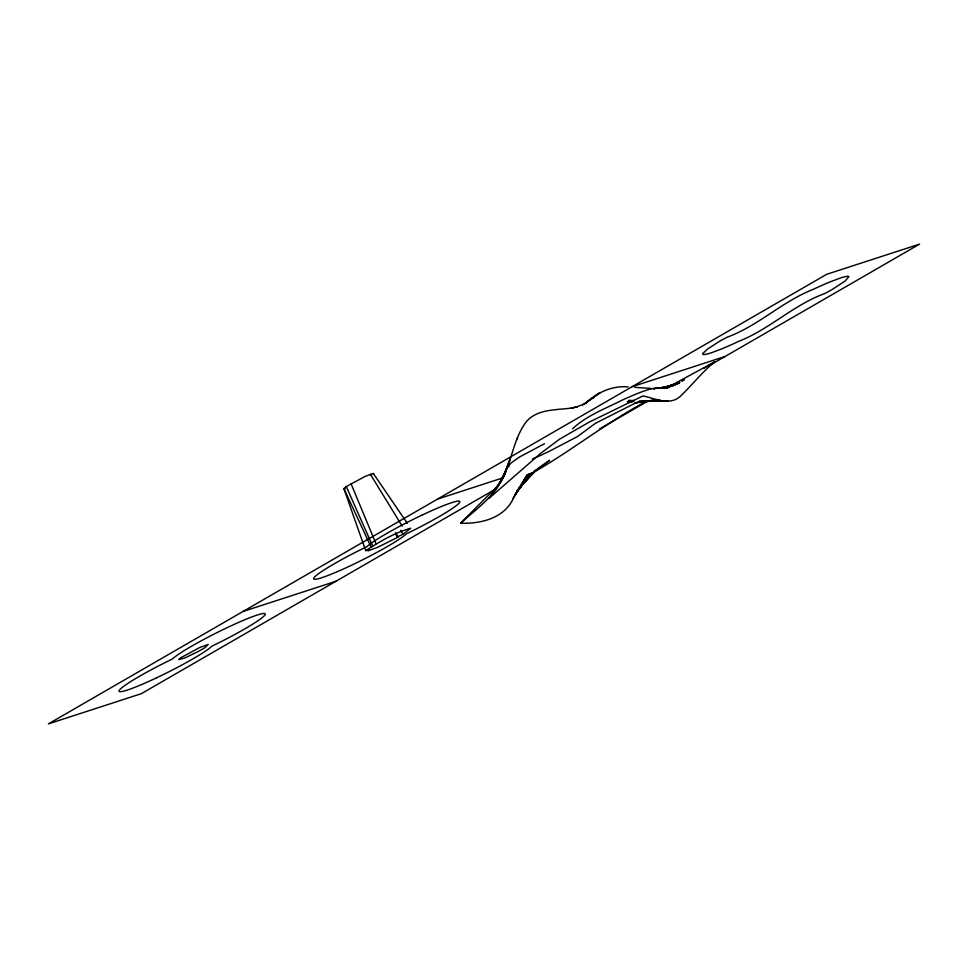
<?xml version="1.0" encoding="UTF-8"?>
<svg xmlns="http://www.w3.org/2000/svg" width="968" height="968" viewBox="0 0 968 968"><rect width="100%" height="100%" fill="white"/><g stroke="black" fill="none" stroke-linecap="round" stroke-linejoin="round"><path stroke-width="1.45" d="M571.301 408.133L577.364 406.802L571.301 408.133L572.959 407.806C557.447 410.335 538.269 408.351 526.64 421.274C514.601 436.81 512.326 457.38 504.304 474.877L510.063 459.11L503.263 476.752M516.67 439.968L517.553 437.778M503.239 476.861L508.019 465.257L500.432 481.846L506.385 470.085C498.024 494.237 478.41 507.171 460.586 523.204C481.314 524.003 505.344 518.025 513.984 496.911M514.383 496.173L517.033 491.417L531.214 473.207L516.21 492.881L529.907 473.776L515.811 493.607L529.254 474.042L515.399 494.333L528.589 474.284L515 495.071L527.923 474.526L514.589 495.81L527.245 474.744L512.931 498.762M533.804 471.416L549.594 460.32L535.401 471.041L519.828 487.315L533.925 471.852L517.88 489.941L532.533 472.578L517.457 490.691L518.8 488.404M519.284 487.594L520.07 486.311M517.033 491.417L531.868 472.904L517.457 490.691M407.286 523.289L373.333 473.485L365.045 476.462L346.29 486.565L343.882 488.61L365.698 550.635C379.662 541.693 394.508 532.739 410.674 528.274L403.015 534.275L397.34 536.901L395.767 534.36M460.586 523.204L497.854 485.706L504.485 475.143L489.264 498.181L540.41 453.556L559.71 439.085L588.81 422.314L643.018 395.936C654.767 398.284 669.553 406.1 680.189 396.432C691.975 385.276 701.945 372.281 714.565 361.935L671.405 385.349L679.935 382.445L666.843 386.801L679.088 382.892L665.984 387.031L678.265 383.328L665.125 387.236L677.443 383.751L663.37 387.587L675.785 384.562L660.636 387.999L673.256 385.712L656.861 388.313L669.82 387.152L654.937 388.374L668.089 387.817L653.001 388.398M572.56 428.812C586.608 415.55 605.206 408.762 622.17 400.135A52.562 4.949 -26.7 0 1 637.706 393.419A51.352 4.828 -26.7 0 1 645.741 390.455A53.361 5.022 -26.7 0 1 654.138 388.87L654.453 389.414M532.001 473.255C571.241 451.04 606.464 422.459 646.334 401.309M714.565 361.935L703.712 368.433M684.461 379.807L681.895 381.283M496.524 488.513L141.34 693.681L48.4 723.882L826.66 274.319L919.6 244.118L708.056 366.315M599.676 428.921L647.991 401.006M636.254 402.664L595.489 423.27L577.569 436.507L549.231 451.33A52.248 4.913 -26.7 0 1 532.339 459.086M395.634 533.308L398.042 537.143L377.907 547.198L368.021 550.877L368.953 549.642L365.698 550.635M544.5 443.707L519.562 456.981L510.85 463.14L508.297 466.479A53.361 5.022 -26.7 0 0 508.986 466.83M632.092 386.704L725.032 356.502M437.524 499.101L503.299 477.732M242.968 611.498L335.908 581.296M575.718 407.165L584.079 404.067L582.591 404.805L593.227 397.57L585.156 403.644C596.724 392.718 611.921 385.349 628.135 386.958M634.899 402.942L657.308 399.639L636.569 402.543L659.051 400.05L639.582 401.974M639.533 401.998L659.874 400.232L638.795 401.901L662.245 400.691L647.713 401.103M643.345 401.224L638.989 401.345L663.782 400.934L647.616 400.752M649.129 400.897L668.283 401.224M651.065 388.41L634.754 387.369M345.14 488.755L343.882 488.61L371.325 547.537M398.042 537.143L395.464 532.811M370.333 474.199L402.119 526.035M400.752 530.355L403.015 534.275M346.29 486.565L372.68 546.085M351.009 483.649L375.971 543.701M373.333 473.485L373.454 474.199M702.816 353.514L702.828 354.143A53.288 5.009 -26.7 0 0 711.916 352.582L721.402 349A52.635 4.949 -26.7 0 0 730.755 344.995A51.849 4.876 -26.7 0 0 738.427 341.474C769.512 329.338 793.119 305.15 824.542 293.619A22.131 2.081 -26.7 0 0 832.347 289.396L845.173 280.998L848.863 276.679A53.288 5.009 -26.7 0 0 839.776 278.239L830.29 281.821A52.635 4.949 -26.7 0 0 820.937 285.826A51.849 4.876 -26.7 0 0 813.265 289.335C782.18 301.484 758.585 325.671 727.149 337.203A22.131 2.081 -26.7 0 0 719.357 341.426L707.644 348.976L702.816 353.514M181.185 657.514L178.765 659.559L184.513 658.095L197.653 651.815L204.768 647.774L208.229 644.446L199.928 647.41L181.185 657.514M595.514 395.706L591.859 398.586L599.991 392.706L595.514 395.706M633.169 401.502L627.361 401.672L633.181 401.551M634.379 400.607L628.498 400.546L634.391 400.643M156.574 677.806A52.671 4.961 -26.7 0 0 211.883 646.176A52.671 4.961 -26.7 0 0 264.627 615.382A52.671 4.961 -26.7 0 0 227.734 627.373A52.671 4.961 -26.7 0 0 172.413 659.002A52.671 4.961 -26.7 0 0 119.681 689.797A52.671 4.961 -26.7 0 0 156.574 677.806M422.302 514.976A52.671 4.961 -26.7 0 0 366.981 546.605A52.671 4.961 -26.7 0 0 314.237 577.4A52.671 4.961 -26.7 0 0 351.13 565.409A52.671 4.961 -26.7 0 0 406.451 533.779A52.671 4.961 -26.7 0 0 459.195 502.997A52.671 4.961 -26.7 0 0 422.302 514.976"/></g></svg>
